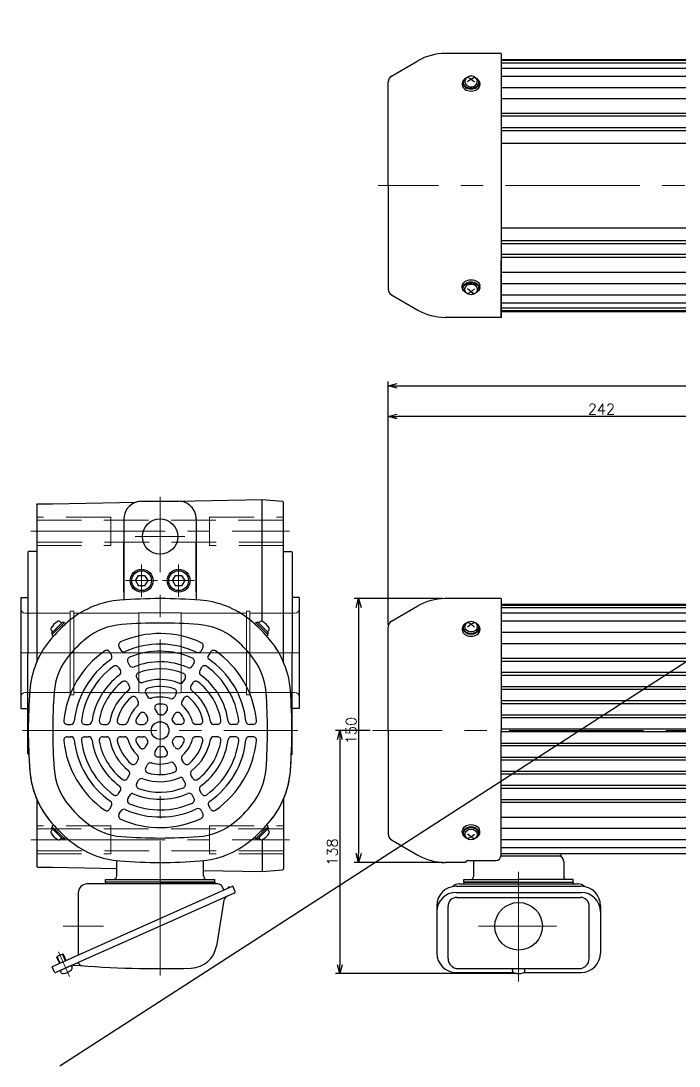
# Model space of a CAD drawing. Header units: millimetres. Extents: x -8731 to 85711, y -14522 to 31379.
# Drawn here: x 38136 to 38509, y -2075 to -1482 of the extents above; entities that cross this region are included whole.
import ezdxf

# ---------------------------------------------------------------- set-up
doc = ezdxf.new("R2010")
doc.units = ezdxf.units.MM
doc.header["$LTSCALE"] = 4
doc.header["$PDMODE"] = 99
doc.header["$PDSIZE"] = 1
doc.linetypes.add('CENTER2', pattern=[28.575, 19.05, -3.175, 3.175, -3.175])
doc.linetypes.add('HIDDEN', pattern=[9.525, 6.35, -3.175])
for name, color, linetype, lineweight in [('04_HIDDEN', 2, 'HIDDEN', 13), ('05_CENTER', 4, 'CENTER2', 13), ('08_DIM', 3, 'Continuous', 13)]:
    doc.layers.add(name, color=color, linetype=linetype, lineweight=lineweight)
doc.layers.add('10_DRAFT', color=8, linetype='Continuous', lineweight=0, plot=False)
doc.styles.add('KSS_TXT', font='txt.shx', dxfattribs={"bigfont": 'extfont2.shx'})
doc.dimstyles.new('KSS_DIM', dxfattribs={"dimscale": 3, "dimtxt": 3, "dimasz": 2.5, "dimexe": 1.25, "dimexo": 0.625, "dimtad": 1, "dimdsep": 46, "dimtxsty": 'KSS_TXT', "dimblk": 'OPEN30', "dimcen": 0, "dimazin": 2, "dimtfac": 0.75, "dimtmove": 0, "dimatfit": 3, "dimldrblk": 'OPEN30', "dimfxl": 1, "dimtolj": 1, "dimarcsym": 0})

# ---------------------------------------------------------------- blocks, each defined once
blk = doc.blocks.new('_Open30')
at = {"color": 0, "linetype": 'ByBlock', "lineweight": -2}
for p, q in [((-1, 0.27), (0, 0)), ((0, 0), (-1, -0.27)), ((0, 0), (-1, 0))]:
    blk.add_line(p, q, dxfattribs=at)
blk = doc.blocks.new('*D3649')
at = {"layer": '08_DIM', "color": 0, "lineweight": -2, "transparency": 16777216}
for p, q in [((38333.83, -1884.45), (38314.09, -1884.45)), ((38316.59, -1889.45), (38316.59, -2017.26)), ((38416.82, -2022.26), (38314.09, -2022.26))]:
    blk.add_line(p, q, dxfattribs=at)
at = {"layer": 'Defpoints', "color": 0, "transparency": 16777216}
for p in [(38335.08, -1884.45), (38316.59, -2022.26), (38418.07, -2022.26)]:
    blk.add_point(p, dxfattribs=at)
at = {"layer": '08_DIM', "color": 0, "lineweight": -2, "transparency": 16777216, "xscale": 5, "yscale": 5, "zscale": 5}
for p, rotation in [((38316.59, -1884.45), 90), ((38316.59, -2022.26), 270)]:
    blk.add_blockref('_Open30', p, dxfattribs=dict(at, rotation=rotation))
at = {"layer": '08_DIM', "color": 0, "transparency": 16777216, "insert": (38312.34, -1953.36), "char_height": 6, "attachment_point": 5, "rotation": 90, "style": 'KSS_TXT'}
blk.add_mtext('\\A1;138', dxfattribs=at)
blk = doc.blocks.new('*D3650')
at = {"layer": '08_DIM', "color": 0, "lineweight": -2, "transparency": 16777216}
for p, q in [((38375.07, -1809.65), (38324.79, -1809.65)), ((38327.29, -1814.65), (38327.29, -1954.25)), ((38375.07, -1959.25), (38324.79, -1959.25))]:
    blk.add_line(p, q, dxfattribs=at)
at = {"layer": 'Defpoints', "color": 0, "transparency": 16777216}
for p in [(38376.32, -1809.65), (38327.29, -1959.25), (38376.32, -1959.25)]:
    blk.add_point(p, dxfattribs=at)
at = {"layer": '08_DIM', "color": 0, "lineweight": -2, "transparency": 16777216, "xscale": 5, "yscale": 5, "zscale": 5}
for p, rotation in [((38327.29, -1809.65), 90), ((38327.29, -1959.25), 270)]:
    blk.add_blockref('_Open30', p, dxfattribs=dict(at, rotation=rotation))
at = {"layer": '08_DIM', "color": 0, "transparency": 16777216, "insert": (38323.04, -1884.45), "char_height": 6, "attachment_point": 5, "rotation": 90, "style": 'KSS_TXT'}
blk.add_mtext('\\A1;150', dxfattribs=at)
blk = doc.blocks.new('*D3655')
at = {"layer": '08_DIM', "color": 0, "lineweight": -2, "transparency": 16777216}
for p, q in [((38344.07, -1824.45), (38344.07, -1686.51)), ((38349.07, -1689.01), (38819.07, -1689.01)), ((38824.07, -1762.2), (38824.07, -1686.51))]:
    blk.add_line(p, q, dxfattribs=at)
at = {"layer": 'Defpoints', "color": 0, "transparency": 16777216}
for p in [(38824.07, -1689.01), (38824.07, -1763.45), (38344.07, -1825.7)]:
    blk.add_point(p, dxfattribs=at)
at = {"layer": '08_DIM', "color": 0, "lineweight": -2, "transparency": 16777216, "xscale": 5, "yscale": 5, "zscale": 5, "rotation": 180}
blk.add_blockref('_Open30', (38344.07, -1689.01), dxfattribs=at)
at = {"layer": '08_DIM', "color": 0, "lineweight": -2, "transparency": 16777216, "xscale": 5, "yscale": 5, "zscale": 5}
blk.add_blockref('_Open30', (38824.07, -1689.01), dxfattribs=at)
at = {"layer": '08_DIM', "color": 0, "transparency": 16777216, "insert": (38584.07, -1684.76), "char_height": 6, "attachment_point": 5, "style": 'KSS_TXT'}
blk.add_mtext('\\A1;480', dxfattribs=at)
blk = doc.blocks.new('*D3656')
at = {"layer": '08_DIM', "color": 0, "lineweight": -2, "transparency": 16777216}
for p, q in [((38344.07, -1824.45), (38344.07, -1703.9)), ((38581.07, -1706.4), (38349.07, -1706.4)), ((38586.07, -1762.2), (38586.07, -1703.9))]:
    blk.add_line(p, q, dxfattribs=at)
at = {"layer": 'Defpoints', "color": 0, "transparency": 16777216}
for p in [(38344.07, -1706.4), (38586.07, -1763.45), (38344.07, -1825.7)]:
    blk.add_point(p, dxfattribs=at)
at = {"layer": '08_DIM', "color": 0, "lineweight": -2, "transparency": 16777216, "xscale": 5, "yscale": 5, "zscale": 5, "rotation": 180}
blk.add_blockref('_Open30', (38344.07, -1706.4), dxfattribs=at)
at = {"layer": '08_DIM', "color": 0, "lineweight": -2, "transparency": 16777216, "xscale": 5, "yscale": 5, "zscale": 5}
blk.add_blockref('_Open30', (38586.07, -1706.4), dxfattribs=at)
at = {"layer": '08_DIM', "color": 0, "transparency": 16777216, "insert": (38465.07, -1702.15), "char_height": 6, "attachment_point": 5, "style": 'KSS_TXT'}
blk.add_mtext('\\A1;242', dxfattribs=at)
blk = doc.blocks.new('GM-SHYM-RH 0.75kW、1／240d_1_1_1')
at = {"color": 0}
for p, q in [((-149, 84), (-148.5, 84.5)), ((-149, 84), (-149, -5.13)), ((-148.5, 84.5), (-140, 84.5)), ((-140, 84.5), (-92.64, 85.5)), ((-89.5, 86), (-68.6, 86)), ((-68.67, 86), (-21, 87)), ((-21, 17.89), (-21, 87)), ((-21, 86.96), (-9.5, 86.08)), ((-9.5, 86.08), (-9, 85.54)), ((-9.5, 86.08), (-9, 85.54)), ((-9, -5.13), (-9, 85.54)), ((-99.5, 76), (-99.5, 30.1)), ((-58.5, 76), (-58.5, 30.1)), ((-99.5, 34.74), (-99.5, 63)), ((-58.5, 34.74), (-58.5, 63)), ((-154, 57.1), (-153.6, 57.5)), ((-154, 57.1), (-154, 0)), ((-149, 57.5), (-153.6, 57.5)), ((-9, 57.5), (-4.4, 57.5)), ((-4, 57.1), (-4.4, 57.5)), ((-4, 57.1), (-4, 0)), ((-92.96, 41), (-91.23, 44)), ((-91.23, 44), (-87.77, 44)), ((-87.77, 44), (-86.04, 41)), ((-71.96, 41), (-70.23, 44)), ((-70.23, 44), (-66.77, 44)), ((-66.77, 44), (-65.04, 41)), ((-92.96, 41), (-91.23, 38)), ((-87.77, 38), (-91.23, 38)), ((-86.04, 41), (-87.77, 38)), ((-71.96, 41), (-70.23, 38)), ((-66.77, 38), (-70.23, 38)), ((-65.04, 41), (-66.77, 38)), ((-158, 31.5), (-154, 31.5)), ((-158, 31.5), (-158, -31.5)), ((0, 31.5), (-4, 31.5)), ((0, 31.5), (0, -31.5)), ((-138.93, 12.89), (-140.59, 11.23)), ((-139.88, 11.93), (-140.57, 12.63)), ((-140.16, 10.52), (-133.52, 17.17)), ((-134.93, 16.88), (-139.88, 11.93)), ((-134.93, 16.88), (-139.88, 11.93)), ((-135.89, 15.93), (-134.22, 17.59)), ((-134.93, 16.88), (-135.62, 17.58)), ((-134.22, 17.59), (-133.66, 17.03)), ((-133.09, 17.17), (-132.49, 16.56)), ((-24.91, 17.17), (-25.51, 16.56)), ((-17.84, 10.52), (-24.48, 17.17)), ((-23.77, 17.59), (-24.34, 17.03)), ((-22.11, 15.93), (-23.77, 17.59)), ((-23.07, 16.88), (-22.38, 17.58)), ((-23.07, 16.88), (-18.12, 11.93)), ((-23.07, 16.88), (-18.12, 11.93)), ((-19.07, 12.89), (-17.41, 11.23)), ((-18.12, 11.93), (-17.43, 12.63)), ((-140.59, 11.23), (-140.02, 10.66)), ((-140.16, 10.1), (-139.56, 9.49)), ((-17.84, 10.1), (-18.44, 9.49)), ((-17.41, 11.23), (-17.98, 10.66)), ((-154, -57.1), (-154, 0)), ((-107.57, 0.49), (-106.57, -1.25)), ((-102.33, 3.4), (-101.32, 1.66)), ((-54.76, 2.99), (-55.76, 1.25)), ((-50.43, 0.49), (-51.9, -2.05)), ((-4, -57.1), (-4, 0)), ((-97.29, -5.31), (-96.28, -7.06)), ((-59.78, -5.71), (-60.79, -7.46)), ((-102.55, -8.21), (-101.54, -9.96)), ((-55.45, -8.21), (-56.46, -9.96)), ((-97.51, -16.94), (-96.5, -18.69)), ((-92.24, -14.07), (-91.22, -15.83)), ((-64.82, -14.44), (-65.83, -16.19)), ((-60.49, -16.94), (-61.5, -18.69)), ((-87.14, -22.91), (-86.1, -24.7)), ((-69.89, -23.21), (-70.91, -24.98)), ((-92.44, -25.71), (-91.42, -27.48)), ((-65.56, -25.71), (-66.58, -27.48)), ((-158, -31.5), (-154, -31.5)), ((-87.26, -34.69), (-86.18, -36.56)), ((-81.86, -32.05), (-80.73, -34)), ((-75.07, -32.19), (-76.15, -34.06)), ((-70.74, -34.69), (-72.15, -37.14)), ((0, -31.5), (-4, -31.5)), ((-131.71, -40.5), (-129.7, -40.5)), ((-121.65, -40.5), (-119.63, -40.5)), ((-111.54, -40.5), (-109.51, -40.5)), ((-101.33, -40.5), (-99.27, -40.5)), ((-90.78, -40.5), (-88.53, -40.5)), ((-67.22, -40.5), (-69.47, -40.5)), ((-56.67, -40.5), (-58.73, -40.5)), ((-46.46, -40.5), (-48.49, -40.5)), ((-36.35, -40.5), (-38.37, -40.5)), ((-26.29, -40.5), (-28.3, -40.5)), ((-131.71, -47.5), (-129.7, -47.5)), ((-121.65, -47.5), (-119.63, -47.5)), ((-111.54, -47.5), (-109.51, -47.5)), ((-101.33, -47.5), (-99.27, -47.5)), ((-90.78, -47.5), (-88.53, -47.5)), ((-87.26, -53.31), (-86.18, -51.44)), ((-70.74, -53.31), (-71.82, -51.44)), ((-67.22, -47.5), (-69.47, -47.5)), ((-56.67, -47.5), (-58.73, -47.5)), ((-46.46, -47.5), (-48.49, -47.5)), ((-36.35, -47.5), (-38.37, -47.5)), ((-26.29, -47.5), (-28.3, -47.5)), ((-154, -57.1), (-153.6, -57.5)), ((-153.5, -57.5), (-153.6, -57.5)), ((-81.86, -55.95), (-80.73, -54)), ((-75.07, -55.81), (-76.15, -53.94)), ((-4.5, -57.5), (-4.4, -57.5)), ((-4, -57.1), (-4.4, -57.5)), ((-92.44, -62.28), (-91.42, -60.51)), ((-87.14, -65.09), (-86.1, -63.3)), ((-69.89, -64.78), (-70.91, -63.01)), ((-65.56, -62.28), (-66.58, -60.51)), ((-97.51, -71.06), (-96.5, -69.31)), ((-64.82, -73.56), (-66.27, -71.05)), ((-60.49, -71.06), (-61.5, -69.31)), ((-92.24, -73.93), (-91.22, -72.17)), ((-149, -82.87), (-149, -121)), ((-102.55, -79.78), (-101.54, -78.04)), ((-97.29, -82.68), (-95.84, -80.17)), ((-59.78, -82.28), (-60.79, -80.54)), ((-55.45, -79.78), (-56.46, -78.04)), ((-9, -82.87), (-9, -122.54)), ((-107.57, -88.48), (-106.57, -86.74)), ((-50.43, -88.48), (-51.43, -86.74)), ((-102.33, -91.4), (-101.32, -89.66)), ((-54.76, -90.98), (-55.76, -89.24)), ((-140.59, -99.22), (-140.02, -98.66)), ((-138.93, -100.88), (-140.59, -99.22)), ((-139.88, -99.93), (-140.57, -100.62)), ((-140.16, -98.09), (-139.56, -97.49)), ((-140.16, -98.52), (-133.52, -105.16)), ((-134.93, -104.88), (-139.88, -99.93)), ((-134.93, -104.88), (-139.88, -99.93)), ((-17.84, -98.52), (-24.48, -105.16)), ((-23.07, -104.88), (-18.12, -99.93)), ((-23.07, -104.88), (-18.12, -99.93)), ((-19.07, -100.88), (-17.41, -99.22)), ((-17.84, -98.09), (-18.44, -97.49)), ((-18.12, -99.93), (-17.43, -100.62)), ((-17.41, -99.22), (-17.98, -98.66)), ((-135.89, -103.93), (-134.22, -105.59)), ((-134.93, -104.88), (-135.62, -105.57)), ((-134.22, -105.59), (-133.66, -105.02)), ((-133.09, -105.16), (-132.49, -104.56)), ((-24.91, -105.16), (-25.51, -104.56)), ((-23.77, -105.59), (-24.34, -105.02)), ((-22.11, -103.93), (-23.77, -105.59)), ((-23.07, -104.88), (-22.38, -105.57)), ((-21, -105.88), (-21, -124)), ((-103.6, -126.4), (-103.6, -118.2)), ((-54.4, -126.4), (-54.4, -118.2)), ((-149, -121), (-148.5, -121.5)), ((-148.5, -121.5), (-140, -121.5)), ((-140, -121.5), (-103.6, -122.26)), ((-54.4, -123.3), (-21, -124)), ((-21, -123.96), (-9.5, -123.07)), ((-9, -122.54), (-9.5, -123.07)), ((-9, -122.54), (-9.5, -123.07)), ((-110, -128.4), (-48, -128.4)), ((-110, -130), (-110, -128.4)), ((-79, -130), (-110, -130)), ((-110, -130), (-110, -131)), ((-48, -130), (-110, -130)), ((-79, -130), (-48, -130)), ((-48, -130), (-48, -128.4)), ((-48, -130), (-48, -131)), ((-37.65, -132.3), (-140.33, -178.02)), ((-125.5, -136), (-125.5, -171.42)), ((-46.31, -131), (-120.5, -131)), ((-37.02, -136.18), (-79, -154.87)), ((-42.76, -134.58), (-43.57, -132.78)), ((-40.34, -132.63), (-40.66, -133.37)), ((-40.34, -133.5), (-40.66, -133.37)), ((-39.34, -133.06), (-40.34, -132.63)), ((-36.51, -134.86), (-37.65, -132.3)), ((-42.76, -140.22), (-47.02, -166.17)), ((-79, -154.87), (-137.87, -181.09)), ((-134.32, -170.75), (-137.33, -172.09)), ((-132.61, -174.58), (-134.32, -170.75)), ((-133.86, -170.92), (-134.32, -170.75)), ((-132.29, -174.44), (-133.86, -170.92)), ((-137.51, -172.55), (-137.33, -172.09)), ((-135.95, -176.07), (-137.51, -172.55)), ((-135.63, -175.93), (-137.33, -172.09)), ((-129.38, -177.3), (-135.77, -180.15)), ((-129.38, -177.3), (-135.77, -180.15)), ((-129.38, -177.3), (-128.98, -178.2)), ((-139.19, -180.58), (-140.33, -178.02)), ((-135.77, -180.15), (-135.37, -181.04))]:
    blk.add_line(p, q, dxfattribs=at)
for centre, radius in [((-79, 66), 10), ((-89.5, 41), 6.5), ((-68.5, 41), 6.5), ((-89.5, 41), 5.63), ((-68.5, 41), 5.63), ((-79, -44), 5)]:
    blk.add_circle(centre, radius, dxfattribs=at)
for centre, radius, start, end in [((-89.5, 76), 10, 108.28691, 180.00007), ((-89.5, 76), 10, 90.00014, 108.28636), ((-68.5, 76), 10, 0.00007, 90.97339), ((-97.92, -20.72), 50.8, 94.33985, 129.09457), ((-79, -270), 300.8, 90, 94.33985), ((-79, -270), 300.8, 85.66015, 90), ((-60.08, -20.72), 50.8, 50.90543, 85.66015), ((-79, -44), 80.8, 129.09457, 140.90543), ((-132.88, 9.88), 9, 118.39861, 151.60169), ((-136.54, 16.66), 1.3, 45.00014, 118.39861), ((-79, -44), 80.8, 39.09457, 50.90543), ((-79, -44), 80.8, 39.09471, 50.90557), ((-21.46, 16.66), 1.3, 61.60153, 135), ((-25.12, 9.88), 9, 28.39845, 61.60153), ((-139.66, 13.55), 1.3, 151.60169, 225.00014), ((-133.31, 16.95), 0.3, 45, 135), ((-97.92, -20.72), 36.94, 94.33985, 129.09457), ((-79, -270), 286.94, 85.66015, 94.33985), ((-60.08, -20.72), 36.94, 50.90543, 85.66015), ((-24.69, 16.95), 0.3, 45, 135), ((-18.35, 13.55), 1.3, 315, 28.39845), ((-102.28, -25.08), 50.8, 140.90543, 175.66015), ((-102.28, -25.08), 50.8, 140.90557, 175.66029), ((-139.95, 10.31), 0.3, 135, 225), ((-79, -44), 66.94, 129.09457, 140.90543), ((-100.59, 4.4), 2, 114.04349, 210), ((-79, -44), 55, 64.8706, 114.04349), ((-79, -44), 66.94, 39.09457, 50.90543), ((-18.05, 10.31), 0.3, 315, 45), ((-55.72, -25.08), 50.8, 4.33985, 39.09457), ((-55.72, -25.08), 50.8, 4.33999, 39.09471), ((-79, -44), 55, 124.8706, 174.04349), ((-109.3, -0.51), 2, 30, 124.8706), ((-99.59, 2.66), 2, 210, 293.809), ((-79, -44), 49, 65.06209, 113.809), ((-79, -44), 45, 66.00707, 112.65134), ((-57.5, 2.25), 2, 245.06209, 330), ((-56.49, 3.99), 2, 330, 64.8706), ((-48.7, -0.51), 2, 55.1294, 150), ((-79, -44), 55, 5.95651, 55.1294), ((-102.28, -25.08), 36.94, 140.90543, 175.66015), ((-79, -44), 49, 125.06209, 173.809), ((-108.3, -2.25), 2, 305.06209, 30), ((-95.56, -4.31), 2, 112.65134, 210), ((-79, -44), 39, 66.30126, 112.29074), ((-61.52, -4.71), 2, 330, 66.00707), ((-51.03, -2.55), 1, 150, 235.98601), ((-79, -44), 49, 6.191, 55.98601), ((-55.72, -25.08), 36.94, 4.33985, 39.09457), ((-79, -44), 45, 126.00707, 172.65134), ((-104.28, -9.21), 2, 30, 126.00707), ((-103.27, -10.96), 2, 306.30126, 30), ((-94.55, -6.06), 2, 210, 292.29074), ((-90.51, -13.07), 2, 110.40593, 210), ((-79, -44), 35, 67.83748, 110.40593), ((-66.55, -13.44), 2, 330, 67.83748), ((-62.52, -6.46), 2, 246.30126, 330), ((-54.73, -10.96), 2, 150, 233.69874), ((-53.72, -9.21), 2, 53.99293, 150), ((-79, -44), 45, 7.34866, 53.99293), ((-79, -44), 39, 126.30126, 172.29074), ((-79, -44), 35, 127.83748, 170.40593), ((-99.24, -17.94), 2, 30, 127.83748), ((-89.49, -14.83), 2, 210, 289.78052), ((-79, -44), 29, 68.34662, 109.78052), ((-67.56, -15.19), 2, 248.34662, 330), ((-58.76, -17.94), 2, 52.16252, 150), ((-79, -44), 35, 9.59407, 52.16252), ((-79, -44), 39, 7.70926, 53.69874), ((147, -44), 300.8, 175.66015, 180), ((147, -44), 300.8, 175.66029, 180.00014), ((147, -44), 286.94, 175.66015, 184.33985), ((-79, -44), 29, 128.34662, 169.78052), ((-98.23, -19.69), 2, 308.34662, 30), ((-85.4, -21.91), 2, 106.16478, 210), ((-79, -44), 25, 71.28282, 106.16478), ((-71.62, -22.21), 2, 330, 71.28282), ((-59.77, -19.69), 2, 150, 231.65338), ((-79, -44), 29, 10.21948, 51.65338), ((-305, -44), 286.94, 355.66015, 4.33985), ((-305, -44), 300.8, 0, 4.33985), ((-305, -44), 300.8, 0.00014, 4.33999), ((-79, -44), 25, 131.28282, 166.16478), ((-94.17, -26.71), 2, 30, 131.28282), ((-93.15, -28.48), 2, 312.37362, 30), ((-84.37, -23.7), 2, 210, 284.81689), ((-79, -44), 19, 72.37363, 104.81689), ((-80.13, -31.05), 2, 94.971, 210), ((-79, -44), 15, 80.25225, 94.971), ((-76.8, -31.19), 2, 330, 80.25225), ((-72.64, -23.98), 2, 252.37363, 330), ((-64.85, -28.48), 2, 150, 227.62638), ((-63.83, -26.71), 2, 48.71718, 150), ((-79, -44), 25, 13.83522, 48.71718), ((-79, -44), 19, 132.37362, 164.81689), ((-79, -44), 15, 140.25225, 154.971), ((-89, -35.69), 2, 30, 140.25225), ((-79, -33), 2, 210, 270), ((-79, -44), 9, 84.14774, 90), ((-77.88, -33.06), 2, 264.14774, 330), ((-69, -35.69), 2, 39.74775, 150), ((-79, -44), 15, 25.029, 39.74775), ((-79, -44), 19, 15.18311, 47.62638), ((-131.71, -38.5), 2, 174.04349, 270), ((-129.7, -38.5), 2, 270, 353.809), ((-121.65, -38.5), 2, 172.65134, 270), ((-119.63, -38.5), 2, 270, 352.29074), ((-111.54, -38.5), 2, 170.40593, 270), ((-109.51, -38.5), 2, 270, 349.78052), ((-101.33, -38.5), 2, 166.16478, 270), ((-99.27, -38.5), 2, 270, 344.81689), ((-90.78, -38.5), 2, 154.971, 270), ((-88.53, -38.5), 2, 270, 330), ((-79, -44), 9, 144.14774, 150), ((-87.92, -37.56), 2, 324.14774, 30), ((-71.29, -37.64), 1, 150, 219.51269), ((-79, -44), 9, 30, 39.51269), ((-69.47, -38.5), 2, 210, 270), ((-67.22, -38.5), 2, 270, 25.029), ((-58.73, -38.5), 2, 195.18311, 270), ((-56.67, -38.5), 2, 270, 13.83522), ((-48.49, -38.5), 2, 190.21948, 270), ((-46.46, -38.5), 2, 270, 9.59407), ((-38.37, -38.5), 2, 187.70926, 270), ((-36.35, -38.5), 2, 270, 7.34866), ((-28.3, -38.5), 2, 186.191, 270), ((-26.29, -38.5), 2, 270, 5.95651), ((147, -44), 300.8, 180, 184.33985), ((147, -44), 300.8, 180.00014, 182.57246), ((-305, -44), 300.8, 355.66015, 0), ((-305, -44), 300.8, 357.42782, 0.00014), ((-131.71, -49.5), 2, 90, 185.95651), ((-79, -44), 55, 185.95651, 235.1294), ((-129.7, -49.5), 2, 6.191, 90), ((-79, -44), 49, 186.191, 234.93791), ((-121.65, -49.5), 2, 90, 187.34866), ((-79, -44), 45, 187.34866, 233.99293), ((-119.63, -49.5), 2, 7.70926, 90), ((-79, -44), 39, 187.70926, 233.69874), ((-111.54, -49.5), 2, 90, 189.59407), ((-79, -44), 35, 189.59407, 232.16252), ((-109.51, -49.5), 2, 10.21948, 90), ((-79, -44), 29, 190.21948, 231.65338), ((-101.33, -49.5), 2, 90, 193.83522), ((-79, -44), 25, 193.83522, 228.71718), ((-99.27, -49.5), 2, 15.18311, 90), ((-79, -44), 19, 195.18311, 227.62638), ((-90.78, -49.5), 2, 90, 205.029), ((-79, -44), 15, 205.029, 219.74775), ((-89, -52.31), 2, 219.74775, 330), ((-88.53, -49.5), 2, 30, 90), ((-79, -44), 9, 210, 215.85226), ((-87.92, -50.44), 2, 330, 35.85226), ((-79, -55), 2, 90, 150), ((-79, -44), 9, 270, 275.85226), ((-77.88, -54.94), 2, 30, 95.85226), ((-70.08, -50.44), 2, 144.14774, 210), ((-79, -44), 9, 324.14774, 330), ((-69.47, -49.5), 2, 90, 150), ((-69, -52.31), 2, 210, 320.25225), ((-79, -44), 15, 320.25225, 334.971), ((-67.22, -49.5), 2, 334.971, 90), ((-79, -44), 19, 312.37362, 344.81689), ((-79, -44), 25, 311.28282, 346.16478), ((-79, -44), 29, 308.34662, 349.78052), ((-58.73, -49.5), 2, 90, 164.81689), ((-79, -44), 35, 307.83748, 350.40593), ((-56.67, -49.5), 2, 346.16478, 90), ((-79, -44), 39, 306.30126, 352.29074), ((-79, -44), 45, 306.00707, 352.65134), ((-79, -44), 49, 305.06209, 353.809), ((-48.49, -49.5), 2, 90, 169.78052), ((-79, -44), 55, 304.8706, 354.04349), ((-46.46, -49.5), 2, 350.40593, 90), ((-38.37, -49.5), 2, 90, 172.29074), ((-36.35, -49.5), 2, 352.65134, 90), ((-28.3, -49.5), 2, 90, 173.809), ((-26.29, -49.5), 2, 354.04349, 90), ((147, -44), 300.8, 182.57246, 184.33999), ((-93.15, -59.51), 2, 330, 47.62638), ((-80.13, -56.95), 2, 150, 265.029), ((-79, -44), 15, 265.029, 279.74775), ((-76.8, -56.81), 2, 279.74775, 30), ((-64.85, -59.51), 2, 132.37362, 210), ((-305, -44), 300.8, 355.66029, 357.42782), ((-94.17, -61.28), 2, 228.71718, 330), ((-85.4, -66.09), 2, 150, 253.83522), ((-84.37, -64.3), 2, 75.18311, 150), ((-79, -44), 19, 255.18311, 287.62637), ((-72.64, -64.01), 2, 30, 107.62637), ((-71.62, -65.78), 2, 288.71718, 30), ((-63.83, -61.28), 2, 210, 311.28282), ((-102.28, -62.92), 50.8, 184.33985, 219.09457), ((-102.28, -62.92), 50.8, 184.33999, 203.12921), ((-102.28, -62.92), 36.94, 184.33985, 219.09457), ((-99.24, -70.06), 2, 232.16252, 330), ((-98.23, -68.31), 2, 330, 51.65338), ((-79, -44), 29, 250.21948, 293.30024), ((-79, -44), 25, 253.83522, 288.71718), ((-67.13, -71.55), 1, 30, 113.30024), ((-59.77, -68.31), 2, 128.34662, 210), ((-58.76, -70.06), 2, 210, 307.83748), ((-55.72, -62.92), 36.94, 320.90543, 355.66015), ((-55.72, -62.92), 50.8, 320.90543, 355.66015), ((-55.72, -62.92), 50.8, 336.87107, 355.66029), ((-103.27, -77.04), 2, 330, 53.69874), ((-90.51, -74.93), 2, 150, 249.59407), ((-89.49, -73.17), 2, 70.21948, 150), ((-79, -44), 35, 249.59407, 292.16252), ((-66.55, -74.56), 2, 292.16252, 30), ((-54.73, -77.04), 2, 126.30126, 210), ((-102.28, -62.92), 50.8, 203.12921, 219.09471), ((-104.28, -78.78), 2, 233.99293, 330), ((-95.56, -83.68), 2, 150, 247.34866), ((-94.98, -80.67), 1, 66.45945, 150), ((-79, -44), 39, 246.45945, 293.69874), ((-62.52, -81.54), 2, 30, 113.69874), ((-61.52, -83.28), 2, 293.99293, 30), ((-53.72, -78.78), 2, 210, 306.00707), ((-55.72, -62.92), 50.8, 320.90557, 336.87107), ((-79, -44), 66.94, 219.09457, 230.90543), ((-109.3, -87.48), 2, 235.1294, 330), ((-108.3, -85.74), 2, 330, 54.93791), ((-99.59, -90.66), 2, 66.191, 150), ((-79, -44), 49, 246.191, 294.93791), ((-79, -44), 45, 247.34866, 293.99293), ((-57.5, -90.24), 2, 30, 114.93791), ((-49.7, -85.74), 2, 125.06209, 210), ((-48.7, -87.48), 2, 210, 304.8706), ((-79, -44), 66.94, 309.09457, 320.90543), ((-100.59, -92.4), 2, 150, 245.95651), ((-79, -44), 55, 245.95651, 295.1294), ((-56.49, -91.98), 2, 295.1294, 30), ((-79, -44), 80.8, 219.09457, 230.90543), ((-79, -44), 80.8, 219.09471, 230.90557), ((-139.65, -101.54), 1.3, 135.00014, 208.39859), ((-139.95, -98.3), 0.3, 135, 225), ((-97.92, -67.28), 36.94, 230.90543, 265.66015), ((-60.08, -67.28), 36.94, 274.33985, 309.09457), ((-79, -44), 80.8, 309.09457, 320.90543), ((-79, -44), 80.8, 309.09471, 320.90557), ((-18.05, -98.3), 0.3, 315, 45), ((-18.35, -101.54), 1.3, 331.60155, 45), ((-132.88, -97.88), 9, 208.39859, 241.60167), ((-136.54, -104.65), 1.3, 241.60167, 315.00014), ((-133.31, -104.95), 0.3, 225, 315), ((-79, 182), 286.94, 265.66015, 274.33985), ((-24.69, -104.95), 0.3, 225, 315), ((-21.46, -104.65), 1.3, 225, 298.39847), ((-25.12, -97.88), 9, 298.39847, 331.60155), ((-97.92, -67.28), 50.8, 230.90543, 265.66015), ((-97.92, -67.28), 50.8, 230.90557, 265.66029), ((-60.08, -67.28), 50.8, 274.33985, 309.09457), ((-60.08, -67.28), 50.8, 274.33999, 309.09471), ((-100.4, -118.2), 3.2, 172.2363, 180), ((-100.4, -118.2), 3.2, 172.2363, 180), ((-79, 182), 300.8, 265.66015, 270), ((-79, 182), 300.8, 265.66029, 270.00014), ((-79, 182), 300.8, 270, 274.33985), ((-79, 182), 300.8, 270.00014, 274.33999), ((-57.6, -118.2), 3.2, 0, 7.76369), ((-57.6, -118.2), 3.2, 0, 7.76369), ((-105.6, -126.4), 2, 270, 0), ((-52.4, -126.4), 2, 180, 270), ((-120.5, -136), 5, 90, 180), ((-46.31, -134), 3, 24, 90), ((-37.42, -135.27), 1, 294, 24), ((-39.8, -140.7), 3, 114, 170.68188), ((-61.82, -163.75), 15, 271.68277, 350.68188), ((-128.4, -177.96), 1, 85.28488, 114), ((-79, 421), 600, 265.28488, 271.68277), ((-125.77, -176.79), 1, 24, 114), ((-123.12, -175.37), 2, 204, 265.76866), ((-138.28, -180.17), 1, 204, 294), ((-134.19, -180.52), 1.3, 203.99998, 277.39845), ((-135.18, -172.88), 9, 277.39845, 310.60153), ((-130.17, -178.73), 1.3, 310.60153, 24)]:
    blk.add_arc(centre, radius, start, end, dxfattribs=at)
at = {"layer": '04_HIDDEN', "color": 0}
for p, q in [((-107, 77), (-149, 77)), ((-149, 75.25), (-9, 75.25)), ((-107, 61), (-107, 77)), ((-51, 61), (-51, 77)), ((-51, 77), (-9, 77)), ((-9, 62.75), (-149, 62.75)), ((-149, 61), (-107, 61)), ((-9, 61), (-51, 61)), ((-107, -98), (-149, -98)), ((-149, -99.75), (-9, -99.75)), ((-107, -114), (-107, -98)), ((-51, -114), (-51, -98)), ((-51, -98), (-9, -98)), ((-9, -112.25), (-149, -112.25)), ((-149, -114), (-107, -114)), ((-9, -114), (-51, -114))]:
    blk.add_line(p, q, dxfattribs=at)
at = {"layer": '05_CENTER', "color": 0}
for p, q in [((-79, -182.86), (-79, 88.57)), ((-152.38, 69), (-5.62, 69)), ((-93.12, 66), (-64.88, 66)), ((-89.5, 50.11), (-89.5, 31.9)), ((-68.5, 50.11), (-68.5, 31.9)), ((-80.39, 41), (-98.61, 41)), ((-77.61, 41), (-59.39, 41)), ((-157.11, -44), (-0.89, -44)), ((-152.38, -106), (-5.62, -106)), ((-111.12, -155), (-133.99, -155)), ((-130.49, -183.41), (-136.68, -169.5))]:
    blk.add_line(p, q, dxfattribs=at)
at = {"layer": '10_DRAFT'}
for p, q in [((-129.95, -23.75), (-129.95, 23.75)), ((-129.95, 23.75), (-128, 23.75)), ((-128, -23.75), (-128, 23.75)), ((-30, -23.75), (-30, 23.75)), ((-28.05, 23.75), (-30, 23.75)), ((-28.05, -23.75), (-28.05, 23.75)), ((-155.5, 22.5), (-129.95, 22.5)), ((-91, 22.5), (-128, 22.5)), ((-67, 22.7), (-91, 22.7)), ((-91, -22.7), (-91, 22.7)), ((-67, -22.7), (-67, 22.7)), ((-30, 22.5), (-67, 22.5)), ((-2.5, 22.5), (-28.05, 22.5)), ((0, 0), (-158, 0)), ((-155.5, -22.5), (-129.95, -22.5)), ((-91, -22.5), (-128, -22.5)), ((-67, -22.7), (-91, -22.7)), ((-30, -22.5), (-67, -22.5)), ((-2.5, -22.5), (-28.05, -22.5)), ((-129.95, -23.75), (-128, -23.75)), ((-28.05, -23.75), (-30, -23.75))]:
    blk.add_line(p, q, dxfattribs=at)
for centre, start, end in [((-155.5, 25), 180, 270), ((-2.5, 25), 270, 0), ((-155.5, -25), 90, 180), ((-2.5, -25), 0, 90)]:
    blk.add_arc(centre, 2.5, start, end, dxfattribs=at)
blk = doc.blocks.new('GM-SHYM-RH 0.75kW、1／240b_1_1_1')
at = {"color": 0}
for p, q in [((-391.1, 141.040559), (-376.147165, 149.673583)), ((-329, 153.8), (-360.747165, 153.8)), ((-329, 153.8), (-329, 4.2)), ((-329, 150.5), (-186, 150.5)), ((-329, 150), (-186, 150)), ((-329, 148.5), (-186, 148.5)), ((-329, 145.5), (-186, 145.5)), ((-393, 79), (-393, 137.749663)), ((-350.914849, 137.491052), (-351, 136.841335)), ((-351, 136.841335), (-351, 136.024732)), ((-350.662295, 138.118638), (-350.914849, 137.491052)), ((-350.250941, 138.70272), (-350.662295, 138.118638)), ((-350.5, 137.40702), (-350.5, 136.841335)), ((-350.5, 136.841335), (-350.413534, 136.220561)), ((-350.385326, 138.120784), (-350.496907, 137.524974)), ((-350.496907, 137.524974), (-350.448059, 136.924956)), ((-350.448059, 136.924956), (-350.240524, 136.342135)), ((-350.117296, 138.691131), (-350.385326, 138.120784)), ((-349.694797, 139.223401), (-350.250941, 138.70272)), ((-350.240524, 136.342135), (-349.881705, 135.797305)), ((-349.702378, 139.215666), (-350.117296, 138.691131)), ((-349.155377, 139.675676), (-349.702378, 139.215666)), ((-349.432749, 138.531032), (-349.5, 137.943539)), ((-349.5, 137.943539), (-349.432749, 137.356045)), ((-349.233578, 139.095948), (-349.432749, 138.531032)), ((-349.432749, 137.356045), (-349.233578, 136.791129)), ((-348.910144, 139.616578), (-349.233578, 139.095948)), ((-349.233578, 136.791129), (-348.910144, 136.270499)), ((-348.495805, 140.054751), (-349.155377, 139.675676)), ((-348.474874, 140.072914), (-348.910144, 139.616578)), ((-347.944496, 140.447419), (-348.474874, 140.072914)), ((-346, 139.245498), (-348, 137.672161)), ((-347.339392, 140.725702), (-347.944496, 140.447419)), ((-346, 139.245498), (-347.929205, 140.45616)), ((-346.682816, 140.897067), (-347.339392, 140.725702)), ((-346, 140.954931), (-346.682816, 140.897067)), ((-345.317184, 140.897067), (-346, 140.954931)), ((-346, 139.245498), (-344.070795, 140.45616)), ((-346, 139.245498), (-344, 137.672161)), ((-344.660608, 140.725702), (-345.317184, 140.897067)), ((-344.055504, 140.447419), (-344.660608, 140.725702)), ((-343.525126, 140.072914), (-344.055504, 140.447419)), ((-343.089856, 139.616578), (-343.525126, 140.072914)), ((-342.844623, 139.675676), (-343.504195, 140.054751)), ((-342.766422, 139.095948), (-343.089856, 139.616578)), ((-343.089856, 136.270499), (-342.766422, 136.791129)), ((-342.297622, 139.215666), (-342.844623, 139.675676)), ((-342.567252, 138.531032), (-342.766422, 139.095948)), ((-342.766422, 136.791129), (-342.567252, 137.356045)), ((-342.5, 137.943539), (-342.567252, 138.531032)), ((-342.567252, 137.356045), (-342.5, 137.943539)), ((-341.74906, 138.70272), (-342.305203, 139.223401)), ((-341.882705, 138.691131), (-342.297622, 139.215666)), ((-342.118295, 135.797305), (-341.759477, 136.342135)), ((-341.614674, 138.120784), (-341.882705, 138.691131)), ((-341.759477, 136.342135), (-341.551941, 136.924956)), ((-341.337705, 138.118638), (-341.74906, 138.70272)), ((-341.503093, 137.524974), (-341.614674, 138.120784)), ((-341.586466, 136.220561), (-341.5, 136.841335)), ((-341.551941, 136.924956), (-341.503093, 137.524974)), ((-341.5, 137.40702), (-341.5, 136.841335)), ((-341.085151, 137.491052), (-341.337705, 138.118638)), ((-341, 136.841335), (-341.085151, 137.491052)), ((-341, 136.841335), (-341, 136.024732)), ((-329, 141), (-186, 141)), ((-351, 136.024732), (-350.903926, 135.334983)), ((-350.903926, 135.334983), (-350.619398, 134.671742)), ((-350.619398, 134.671742), (-350.157348, 134.060494)), ((-350.413534, 136.220561), (-350.157458, 135.623644)), ((-350.157458, 135.623644), (-349.741613, 135.073521)), ((-350.157348, 134.060494), (-349.535534, 133.524732)), ((-349.881705, 135.797305), (-349.384405, 135.309903)), ((-349.741613, 135.073521), (-349.181981, 134.591335)), ((-349.535534, 133.524732), (-348.777851, 133.085043)), ((-349.384405, 135.309903), (-348.766364, 134.897316)), ((-349.181981, 134.591335), (-348.500066, 134.195615)), ((-348.910144, 136.270499), (-348.474874, 135.814163)), ((-348.777851, 133.085043), (-347.913417, 132.758324)), ((-348.766364, 134.897316), (-348.049631, 134.574265)), ((-348.500066, 134.195615), (-347.722075, 133.901568)), ((-348.474874, 135.814163), (-347.944496, 135.439658)), ((-348.049631, 134.574265), (-347.259777, 134.352273)), ((-347.944496, 135.439658), (-347.339392, 135.161375)), ((-347.913417, 132.758324), (-346.975452, 132.557132)), ((-347.722075, 133.901568), (-346.877906, 133.720495)), ((-347.339392, 135.161375), (-346.682816, 134.99001)), ((-347.259777, 134.352273), (-346.424979, 134.239262)), ((-346.975452, 132.557132), (-346, 132.489198)), ((-346.877906, 133.720495), (-346, 133.659354)), ((-346.682816, 134.99001), (-346, 134.932147)), ((-346.424979, 134.239262), (-345.575021, 134.239262)), ((-346, 134.932147), (-345.317184, 134.99001)), ((-346, 133.659354), (-345.122094, 133.720495)), ((-346, 132.489198), (-345.024548, 132.557132)), ((-345.575021, 134.239262), (-344.740223, 134.352273)), ((-345.317184, 134.99001), (-344.660608, 135.161375)), ((-345.122094, 133.720495), (-344.277925, 133.901568)), ((-345.024548, 132.557132), (-344.086583, 132.758324)), ((-344.740223, 134.352273), (-343.950369, 134.574265)), ((-344.660608, 135.161375), (-344.055504, 135.439658)), ((-344.277925, 133.901568), (-343.499934, 134.195615)), ((-344.086583, 132.758324), (-343.222149, 133.085043)), ((-344.055504, 135.439658), (-343.525126, 135.814163)), ((-343.950369, 134.574265), (-343.233636, 134.897316)), ((-343.525126, 135.814163), (-343.089856, 136.270499)), ((-343.499934, 134.195615), (-342.81802, 134.591335)), ((-343.233636, 134.897316), (-342.615595, 135.309903)), ((-343.222149, 133.085043), (-342.464466, 133.524732)), ((-342.81802, 134.591335), (-342.258387, 135.073521)), ((-342.615595, 135.309903), (-342.118295, 135.797305)), ((-342.464466, 133.524732), (-341.842652, 134.060494)), ((-342.258387, 135.073521), (-341.842542, 135.623644)), ((-341.842652, 134.060494), (-341.380602, 134.671742)), ((-341.842542, 135.623644), (-341.586466, 136.220561)), ((-341.380602, 134.671742), (-341.096074, 135.334983)), ((-341.096074, 135.334983), (-341, 136.024732)), ((-329, 134.5858), (-186, 134.5858)), ((-329, 128.221839), (-186, 128.221839)), ((-249.55, 128.221839), (-186, 128.221839)), ((-186, 119.849269), (-329, 119.849269)), ((-186, 119.849269), (-249.55, 119.849269)), ((-186, 118.200642), (-329, 118.200642)), ((-186, 118.200642), (-249.55, 118.200642)), ((-329, 111.842772), (-186, 111.842772)), ((-329, 110.210045), (-186, 110.210045)), ((-249.620815, 111.842772), (-186, 111.842772)), ((-249.55, 110.210045), (-186, 110.210045)), ((-329, 103), (-186, 103)), ((-249.55, 103), (-186, 103)), ((-393, 79), (-393, 20.250338)), ((-329, 55), (-186, 55)), ((-329, 47.789956), (-186, 47.789956)), ((-329, 46.157228), (-186, 46.157228)), ((-186, 39.799358), (-329, 39.799358)), ((-186, 38.150731), (-329, 38.150731)), ((-329, 4.2), (-329, 36.403393)), ((-329, 29.778162), (-186, 29.778162)), ((-350.619398, 23.328259), (-350.157348, 23.939506)), ((-350.157348, 23.939506), (-349.535534, 24.475269)), ((-349.535534, 24.475269), (-348.777851, 24.914958)), ((-349.181981, 23.408666), (-348.500066, 23.804386)), ((-348.777851, 24.914958), (-347.913417, 25.241676)), ((-348.500066, 23.804386), (-347.722075, 24.098432)), ((-347.913417, 25.241676), (-346.975452, 25.442868)), ((-347.722075, 24.098432), (-346.877906, 24.279505)), ((-347.259777, 23.647727), (-346.424979, 23.760739)), ((-346.975452, 25.442868), (-346, 25.510803)), ((-346.877906, 24.279505), (-346, 24.340646)), ((-346.424979, 23.760739), (-345.575021, 23.760739)), ((-346, 25.510803), (-345.024548, 25.442868)), ((-346, 24.340646), (-345.122094, 24.279505)), ((-345.575021, 23.760739), (-344.740223, 23.647727)), ((-345.122094, 24.279505), (-344.277925, 24.098432)), ((-345.024548, 25.442868), (-344.086583, 25.241676)), ((-344.277925, 24.098432), (-343.499934, 23.804386)), ((-344.086583, 25.241676), (-343.222149, 24.914958)), ((-343.499934, 23.804386), (-342.81802, 23.408666)), ((-343.222149, 24.914958), (-342.464466, 24.475269)), ((-342.464466, 24.475269), (-341.842652, 23.939506)), ((-341.842652, 23.939506), (-341.380602, 23.328259)), ((-351, 21.975269), (-350.903926, 22.665017)), ((-351, 21.158666), (-351, 21.975269)), ((-350.914849, 20.508949), (-351, 21.158666)), ((-350.662295, 19.881362), (-350.914849, 20.508949)), ((-350.903926, 22.665017), (-350.619398, 23.328259)), ((-350.250941, 19.297281), (-350.662295, 19.881362)), ((-350.5, 21.158666), (-350.413534, 21.779439)), ((-350.5, 20.59298), (-350.5, 21.158666)), ((-350.496907, 20.475027), (-350.448059, 21.075045)), ((-350.385326, 19.879216), (-350.496907, 20.475027)), ((-350.448059, 21.075045), (-350.240524, 21.657865)), ((-350.413534, 21.779439), (-350.157458, 22.376357)), ((-350.117296, 19.30887), (-350.385326, 19.879216)), ((-349.694797, 18.7766), (-350.250941, 19.297281)), ((-350.240524, 21.657865), (-349.881705, 22.202695)), ((-350.157458, 22.376357), (-349.741613, 22.926479)), ((-349.702378, 18.784335), (-350.117296, 19.30887)), ((-349.881705, 22.202695), (-349.384405, 22.690098)), ((-349.741613, 22.926479), (-349.181981, 23.408666)), ((-349.155377, 18.324324), (-349.702378, 18.784335)), ((-349.5, 20.056462), (-349.432749, 20.643955)), ((-349.432749, 19.468969), (-349.5, 20.056462)), ((-349.432749, 20.643955), (-349.233578, 21.208872)), ((-349.233578, 18.904052), (-349.432749, 19.468969)), ((-349.384405, 22.690098), (-348.766364, 23.102684)), ((-349.233578, 21.208872), (-348.910144, 21.729502)), ((-348.910144, 18.383422), (-349.233578, 18.904052)), ((-348.495805, 17.945249), (-349.155377, 18.324324)), ((-348.910144, 21.729502), (-348.474874, 22.185838)), ((-348.474874, 17.927086), (-348.910144, 18.383422)), ((-348.766364, 23.102684), (-348.049631, 23.425736)), ((-348.474874, 22.185838), (-347.944496, 22.560343)), ((-347.944496, 17.552581), (-348.474874, 17.927086)), ((-348.049631, 23.425736), (-347.259777, 23.647727)), ((-346, 18.754502), (-348, 20.32784)), ((-347.944496, 22.560343), (-347.339392, 22.838625)), ((-346, 18.754502), (-347.929205, 17.54384)), ((-347.339392, 22.838625), (-346.682816, 23.009991)), ((-346.682816, 23.009991), (-346, 23.067854)), ((-346, 23.067854), (-345.317184, 23.009991)), ((-346, 18.754502), (-344, 20.32784)), ((-346, 18.754502), (-344.070795, 17.54384)), ((-345.317184, 23.009991), (-344.660608, 22.838625)), ((-344.740223, 23.647727), (-343.950369, 23.425736)), ((-344.660608, 22.838625), (-344.055504, 22.560343)), ((-344.055504, 22.560343), (-343.525126, 22.185838)), ((-343.525126, 17.927086), (-344.055504, 17.552581)), ((-343.950369, 23.425736), (-343.233636, 23.102684)), ((-343.525126, 22.185838), (-343.089856, 21.729502)), ((-343.089856, 18.383422), (-343.525126, 17.927086)), ((-342.844623, 18.324324), (-343.504195, 17.945249)), ((-343.233636, 23.102684), (-342.615595, 22.690098)), ((-343.089856, 21.729502), (-342.766422, 21.208872)), ((-342.766422, 18.904052), (-343.089856, 18.383422)), ((-342.297622, 18.784335), (-342.844623, 18.324324)), ((-342.81802, 23.408666), (-342.258387, 22.926479)), ((-342.766422, 21.208872), (-342.567252, 20.643955)), ((-342.567252, 19.468969), (-342.766422, 18.904052)), ((-342.615595, 22.690098), (-342.118295, 22.202695)), ((-342.567252, 20.643955), (-342.5, 20.056462)), ((-342.5, 20.056462), (-342.567252, 19.468969)), ((-341.74906, 19.297281), (-342.305203, 18.7766)), ((-341.882705, 19.30887), (-342.297622, 18.784335)), ((-342.258387, 22.926479), (-341.842542, 22.376357)), ((-342.118295, 22.202695), (-341.759477, 21.657865)), ((-341.614674, 19.879216), (-341.882705, 19.30887)), ((-341.842542, 22.376357), (-341.586466, 21.779439)), ((-341.759477, 21.657865), (-341.551941, 21.075045)), ((-341.337705, 19.881362), (-341.74906, 19.297281)), ((-341.503093, 20.475027), (-341.614674, 19.879216)), ((-341.586466, 21.779439), (-341.5, 21.158666)), ((-341.551941, 21.075045), (-341.503093, 20.475027)), ((-341.5, 20.59298), (-341.5, 21.158666)), ((-341.380602, 23.328259), (-341.096074, 22.665017)), ((-341.085151, 20.508949), (-341.337705, 19.881362)), ((-341.096074, 22.665017), (-341, 21.975269)), ((-341, 21.158666), (-341.085151, 20.508949)), ((-341, 21.158666), (-341, 21.975269)), ((-329, 23.414201), (-186, 23.414201)), ((-391.1, 16.959441), (-376.147165, 8.326418)), ((-347.339392, 17.274299), (-347.944496, 17.552581)), ((-346.682816, 17.102933), (-347.339392, 17.274299)), ((-346, 17.04507), (-346.682816, 17.102933)), ((-345.317184, 17.102933), (-346, 17.04507)), ((-344.660608, 17.274299), (-345.317184, 17.102933)), ((-344.055504, 17.552581), (-344.660608, 17.274299)), ((-329, 17), (-186, 17)), ((-329, 12.5), (-186, 12.5)), ((-329, 9.5), (-186, 9.5)), ((-329, 8), (-186, 8)), ((-329, 7.5), (-186, 7.5)), ((-329, 4.2), (-360.747165, 4.2))]:
    blk.add_line(p, q, dxfattribs=at)
for centre, radius, start, end in [((-360.747165, 123), 30.8, 90, 120), ((-389.2, 137.749663), 3.8, 120, 180), ((-389.2, 20.250338), 3.8, 180, 240), ((-360.747165, 35), 30.8, 240, 270)]:
    blk.add_arc(centre, radius, start, end, dxfattribs=at)
at = {"layer": '05_CENTER', "color": 0}
blk.add_line((92.73167, 79), (-398.797074, 79), dxfattribs=at)
blk = doc.blocks.new('GM-SHYM-RH 0.75kW、1／240a_1_1_1')
at = {"color": 0}
for p, q in [((-329, 30.8), (-360.75, 30.8)), ((-329, 30.8), (-329, -44)), ((-391.1, 18.04), (-376.15, 26.67)), ((-186, 27.5), (-329, 27.5)), ((-186, 27), (-329, 27)), ((-186, 25.5), (-329, 25.5)), ((-186, 22.5), (-329, 22.5)), ((-186, 18), (-329, 18)), ((-393, -44), (-393, 14.75)), ((-351, 13.84), (-351, 13.02)), ((-350.5, 14.41), (-350.5, 13.84)), ((-346, 16.25), (-348, 14.67)), ((-346, 16.25), (-347.93, 17.46)), ((-346, 16.25), (-344.07, 17.46)), ((-346, 16.25), (-344, 14.67)), ((-341.5, 14.41), (-341.5, 13.84)), ((-341, 13.84), (-341, 13.02)), ((-186, 11.59), (-329, 11.59)), ((-186, 5.22), (-329, 5.22)), ((-186, -3.15), (-329, -3.15)), ((-186, -4.8), (-329, -4.8)), ((-186, -11.16), (-329, -11.16)), ((-186, -12.79), (-329, -12.79)), ((-186, -19.19), (-329, -19.19)), ((-186, -20.78), (-329, -20.78)), ((-186, -27.22), (-329, -27.22)), ((-186, -28.76), (-329, -28.76)), ((-186, -35.25), (-329, -35.25)), ((-186, -36.74), (-329, -36.74)), ((-393, -44), (-393, -102.75)), ((-186, -43.27), (-329, -43.27)), ((-329, -114.72), (-329, -44)), ((-186, -44.73), (-329, -44.73)), ((-186, -51.26), (-329, -51.26)), ((-186, -52.75), (-329, -52.75)), ((-186, -59.24), (-329, -59.24)), ((-186, -60.78), (-329, -60.78)), ((-186, -67.22), (-329, -67.22)), ((-186, -68.81), (-329, -68.81)), ((-186, -75.21), (-329, -75.21)), ((-186, -76.84), (-329, -76.84)), ((-186, -83.2), (-329, -83.2)), ((-186, -84.85), (-329, -84.85)), ((-186, -93.22), (-329, -93.22)), ((-186, -99.59), (-329, -99.59)), ((-391.1, -106.04), (-376.15, -114.67)), ((-351, -101.84), (-351, -101.02)), ((-350.5, -102.41), (-350.5, -101.84)), ((-346, -104.25), (-348, -102.67)), ((-346, -104.25), (-347.93, -105.46)), ((-346, -104.25), (-344, -102.67)), ((-346, -104.25), (-344.07, -105.46)), ((-341.5, -102.41), (-341.5, -101.84)), ((-341, -101.84), (-341, -101.02)), ((-186, -106), (-329, -106)), ((-186, -110.5), (-329, -110.5)), ((-348, -117.72), (-332, -117.72)), ((-344.6, -118.2), (-344.6, -126.8)), ((-186, -114), (-329, -114)), ((-329, -115), (-295, -115)), ((-295, -114), (-295, -115)), ((-293.4, -118.2), (-293.4, -126.8)), ((-349, -118.8), (-360.75, -118.8)), ((-349, -118.8), (-349, -118.72)), ((-350, -128.4), (-319, -128.4)), ((-350, -130), (-350, -128.4)), ((-350, -130), (-350, -131)), ((-350, -130), (-288, -130)), ((-319, -130), (-350, -130)), ((-288, -128.4), (-319, -128.4)), ((-319, -130), (-288, -130)), ((-288, -130), (-288, -128.4)), ((-288, -130), (-288, -131)), ((-354.45, -132.31), (-283.55, -132.31)), ((-354.45, -135.78), (-283.55, -135.78)), ((-352.8, -131), (-285.2, -131)), ((-354.05, -138.62), (-283.95, -138.62)), ((-365.45, -143.31), (-365.45, -170.17)), ((-359.05, -173.2), (-359.05, -143.62)), ((-278.95, -173.2), (-278.95, -143.62)), ((-272.55, -143.31), (-272.55, -170.17)), ((-354.45, -181.17), (-322.06, -181.17)), ((-353.25, -179), (-284.75, -179)), ((-322.5, -180.2), (-322.5, -179.8)), ((-315.94, -181.17), (-283.55, -181.17)), ((-315.5, -180.2), (-315.5, -179.8))]:
    blk.add_line(p, q, dxfattribs=at)
blk.add_circle((-319, -155), 13.5, dxfattribs=at)
for centre, radius, start, end in [((-360.75, 0), 30.8, 90, 120), ((-389.2, 14.75), 3.8, 120, 180), ((-389.2, -102.75), 3.8, 180, 240), ((-360.75, -88), 30.8, 240, 270), ((-348, -118.72), 1, 90, 180), ((-341.4, -118.2), 3.2, 171.33319, 180), ((-332, -114.72), 3, 270, 0), ((-296.6, -118.2), 3.2, 0, 90), ((-346.2, -126.8), 1.6, 270, 0), ((-291.8, -126.8), 1.6, 180, 270), ((-354.45, -143.31), 11, 90, 180), ((-354.45, -146.78), 11, 90, 180), ((-352.8, -136), 5, 90, 135.07404), ((-285.2, -136), 5, 44.92596, 90), ((-283.55, -143.31), 11, 0, 90), ((-283.55, -146.78), 11, 0, 90), ((-354.05, -143.62), 5, 90, 180), ((-283.95, -143.62), 5, 0, 90), ((-354.45, -170.17), 11, 180, 270), ((-283.55, -170.17), 11, 270, 0), ((-353.25, -173.2), 5.8, 180, 270), ((-284.75, -173.2), 5.8, 270, 0), ((-321, -179.8), 1.5, 147.76905, 180), ((-321.2, -180.2), 1.3, 180, 253.39847), ((-319, -172.82), 9, 253.39847, 286.60155), ((-316.8, -180.2), 1.3, 286.60153, 0), ((-317, -179.8), 1.5, 0, 32.23095)]:
    blk.add_arc(centre, radius, start, end, dxfattribs=at)
for centre in [(-346, 14.94), (-346, -102.94)]:
    blk.add_ellipse(centre, major_axis=(3.5, 0), ratio=0.860398, dxfattribs=at)
for centre, major_axis, start_param, end_param in [((-346, 13.84), (5, 0), 2.402321, 3.141593), ((-346, 13.02), (5, 0), 3.141593, 6.283185), ((-346, 14.41), (4.5, 0), 2.158707, 7.266071), ((-346, 13.84), (4.5, 0), 3.141593, 6.283185), ((-346, 13.84), (5, 0), 0, 0.739272), ((-346, -101.02), (5, 0), 0, 3.141593), ((-346, -102.41), (4.5, 0), 5.300299, 10.407664), ((-346, -101.84), (4.5, 0), 0, 3.141593), ((-346, -101.84), (5, 0), 3.141593, 3.880864), ((-346, -101.84), (5, 0), 5.543913, 6.283185)]:
    blk.add_ellipse(centre, major_axis=major_axis, ratio=0.707107, start_param=start_param, end_param=end_param, dxfattribs=at)
at = {"layer": '05_CENTER', "color": 0}
for p, q in [((-133.79, -44), (-401.98, -44)), ((-319, -124.17), (-319, -186.23)), ((-341.82, -155), (-297.54, -155))]:
    blk.add_line(p, q, dxfattribs=at)

msp = doc.modelspace()

# ---------------------------------------------------------------- linework, layer by layer
at = {"color": 3}
msp.add_line((39076.30185, -1482.05506), (38157.67884, -2074.71479), dxfattribs=at)

# ---------------------------------------------------------------- block references
at = {"color": 4}
for name, p in [('GM-SHYM-RH 0.75kW、1／240b_1_1_1', (38737.06549, -1654.34835)), ('GM-SHYM-RH 0.75kW、1／240d_1_1_1', (38293.62409, -1840.4485)), ('GM-SHYM-RH 0.75kW、1／240a_1_1_1', (38737.06549, -1840.4467))]:
    msp.add_blockref(name, p, dxfattribs=at)

# ---------------------------------------------------------------- dimensions: what is measured, and where the dimension line sits
at = {"layer": '08_DIM'}
for base, p1, p2, picture, middle in [((38824.06549, -1689.0108), (38344.06549, -1825.69704), (38824.06549, -1763.4467), '*D3655', (38584.06549, -1684.7608)), ((38344.06549, -1706.40031), (38586.06549, -1763.4467), (38344.06549, -1825.69704), '*D3656', (38465.06549, -1702.15031))]:
    dim = msp.add_linear_dim(base=base, p1=p1, p2=p2, dimstyle='KSS_DIM', override={"dimscale": 2}, dxfattribs=at)
    dim.commit()
    dim.dimension.update_dxf_attribs({"geometry": picture, "text_midpoint": middle})
for base, p1, p2, picture, middle in [((38327.29481, -1959.2467), (38376.31833, -1809.6467), (38376.31833, -1959.2467), '*D3650', (38323.04064, -1884.4467)), ((38316.58619, -2022.2642), (38335.08094, -1884.4467), (38418.06549, -2022.2642), '*D3649', (38312.33619, -1953.35545))]:
    dim = msp.add_linear_dim(base=base, p1=p1, p2=p2, angle=90, dimstyle='KSS_DIM', override={"dimscale": 2, "dimdec": 0}, dxfattribs=at)
    dim.commit()
    dim.dimension.update_dxf_attribs({"geometry": picture, "text_midpoint": middle})

doc.saveas('drawing.dxf')
